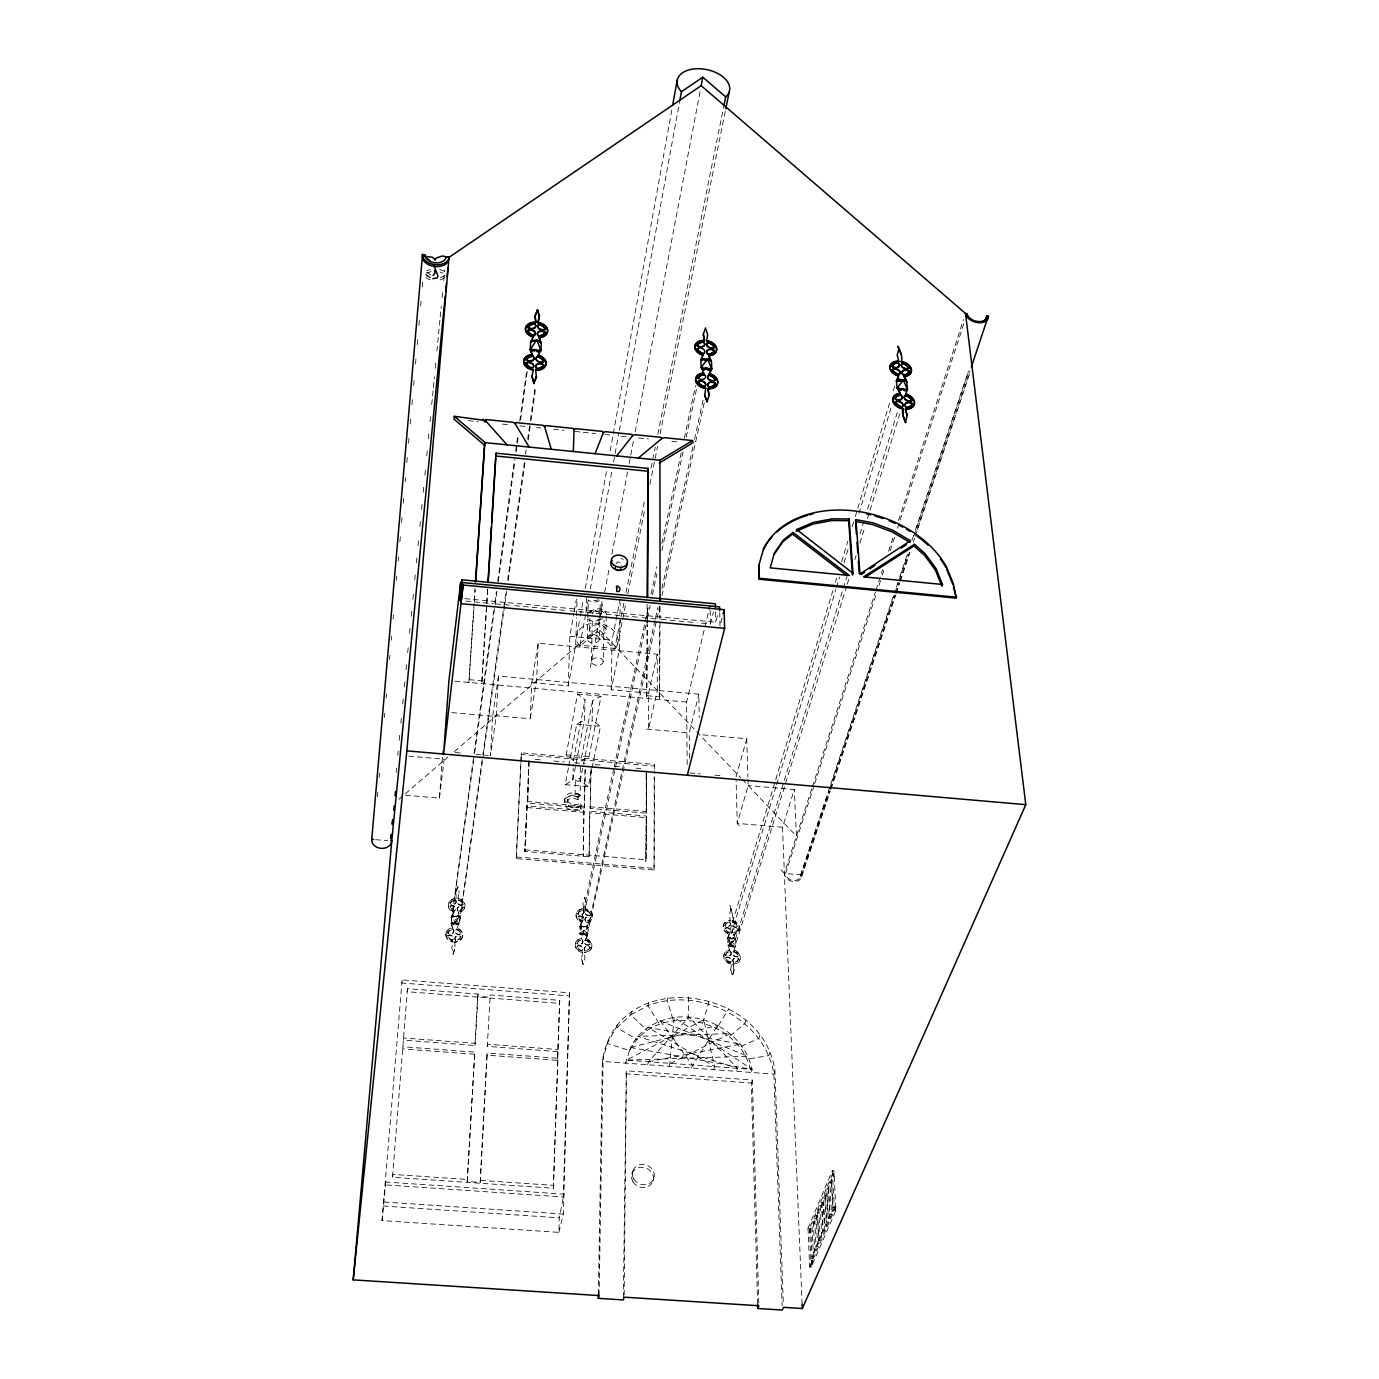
<?xml version="1.0" encoding="UTF-8"?>
<svg xmlns="http://www.w3.org/2000/svg" width="1379" height="1379" viewBox="0 0 1379 1379"><rect width="100%" height="100%" fill="white"/><g stroke="black" fill="none" stroke-linecap="round" stroke-linejoin="round"><path stroke-width="0.75" stroke-dasharray="5 3.75" d="M654.577 768.706L654.594 764.449L521.365 752.831L516.246 858.6L654.077 869.977L654.198 776.687M654.077 869.977L654.577 770.827M657.266 690.603L657.283 654.249L538.189 643.269L531.811 682.588L530.226 718.769L492.751 715.442L490.459 755.623L496.181 716.528L498.44 676.072L698.877 694.206L699.205 717.58M647.079 604.123L646.699 698.463L647.578 624.98M646.527 773.326L645.803 861.461L646.355 816.006L589.781 811.197L589.109 856.755L524.865 851.412L527.054 805.87L583.938 810.714L583.196 856.256L583.938 810.714M647.578 622.825L647.647 605.674M657.283 654.249L648.595 693.154L648.475 729.267L657.3 690.448M835.071 1208.866L835.243 1206.246L835.209 1209.969M655.025 620.188L587.971 927.567L587.54 926.791M584.541 926.964L581.111 925.964M624.17 1295.019L626.359 1070.759L752.365 1080.05L758.795 1303.603M623.325 1297.777L626.359 1070.759M648.595 693.154L611.242 689.776L619.567 648.871L620.188 603.14M611.242 689.776L612.052 640.201L620.24 598.986M811.972 1264.181C812.334 1253.028 810.938 1270.025 812.472 1262.319M812.059 1264.233L811.766 1260.44M598.383 1294.036L602.364 1061.416C615.792 966.248 763.483 984.227 774.964 1071.121L783.358 1305.172M599.107 1295.571L603.123 1058.365M603.244 661.713A5.947 3.792 1.2 0 0 594.47 658.179A5.947 3.792 1.2 0 0 594.211 664.747A5.947 3.792 1.2 0 0 603.244 661.713L604.054 620.395M606.002 629.755L606.26 615.913M599.451 639.27A6.068 3.913 1.3 0 0 590.505 635.581A6.068 3.913 1.3 0 0 590.212 642.373A6.068 3.913 1.3 0 0 599.451 639.27L600.244 601.141M601.64 614.276L601.899 601.52M646.165 770.706L646.63 813.231L590.195 808.422L590.764 768.482M589.109 856.755L589.781 811.197M590.195 808.422L591.126 768.051M591.66 770.016L588.299 786.651L580.231 780.842L592.125 720.39L592.591 700.566L601.072 696.171L588.988 756.864L580.749 761.242L592.591 700.566M585.92 938.496A8.395 7.05 12.3 0 1 591.936 945.822A8.395 7.05 12.3 0 1 585.61 952.199L584.162 952.63L585.523 952.596A8.395 7.05 12.3 0 0 591.85 946.235A8.395 7.05 12.3 0 0 585.834 938.892C588.626 933.876 588.816 927.688 586.334 922.482A8.308 6.929 12.1 0 0 592.608 916.259A8.308 6.929 12.1 0 0 586.644 909.037L585.23 909.192L586.558 909.451A8.308 6.929 12.1 0 1 592.522 916.656A8.308 6.929 12.1 0 1 586.247 922.879L587.971 927.567M584.058 806.267L527.261 801.423L527.64 803.095L584.368 807.939L585.006 767.982M584.368 807.939L585.317 769.672M589.626 630.306L589.902 618.447M591.367 661.403L592.384 617.999M580.231 780.842L580.645 765.155M579.99 795.7A2.482 1.482 1.4 0 0 576.543 794.114A2.482 1.482 1.4 0 0 576.026 796.648A2.482 1.482 1.4 0 0 579.99 795.7L580.404 779.911A2.482 1.482 1.4 0 0 576.974 778.325A2.482 1.482 1.4 0 0 576.474 780.876A2.482 1.482 1.4 0 0 580.404 779.911M586.092 611.431L586.489 596.538M576.043 763.501L584.472 719.717L584.989 699.86L577.525 694.051L566.183 754.865L573.388 760.57L573.216 766.448M587.833 933.997L583.3 933.221L580.025 926.619L587.833 933.997L579.869 933.359L580.025 926.619L588.057 927.171L583.3 933.221L579.869 933.359L581.542 938.547A8.395 7.05 12.3 0 0 575.181 944.908A8.395 7.05 12.3 0 0 581.197 952.251L582.627 952.113L581.283 951.855A8.395 7.05 12.3 0 1 575.267 944.512A8.395 7.05 12.3 0 1 581.628 938.151L581.542 938.547M587.316 638.908L587.799 619.843M587.85 617.723L588.281 600.779M385.827 1182.027L382.017 1220.622L558.874 1232.378L559.305 1217.829L563.925 1194.162L385.827 1182.027L385.482 1184.906L563.235 1196.989L569.527 992.811L402.134 979.935L401.789 983.003L568.872 995.845M558.874 1232.378L563.373 1214.054L569.527 992.811M575.043 795.269L575.491 779.497M528.846 760.501L527.64 803.095L529.122 758.864M531.811 682.588L568.286 685.897L575.715 644.82L576.508 617.792M576.56 615.706L577.043 599.072M568.407 768L565.252 784.668L572.819 780.186L573.164 768.413M835.036 1210.107L835.553 1207.09M568.286 685.897L569.837 636.288L573.871 613.534M407.477 988.657L392.498 1177.252L553.358 1188.25L559.719 1000.327L490.234 995L489.873 997.155L477.703 996.224L474.928 1045.472L403.34 1040.145L403.582 1038.008L475.272 1043.351L478.048 994.069L407.477 988.657L407.115 991.725L559.081 1003.343M474.428 1054.228L402.651 1048.919L402.892 1046.782L474.772 1052.108L467.222 1181.51L480.202 1182.389L486.908 1055.159L557.478 1060.365L559.719 1000.327M553.358 1188.25L557.943 1058.262L487.287 1053.039L486.908 1055.159M810.352 1230.671C811.766 1233.774 808.732 1232.757 810.852 1229.137M810.524 1230.878L810.214 1229.051L810.197 1232.447M587.264 934.6L659.645 606.243M587.23 934.772C587.575 936.031 583.231 933.376 583.007 934.893M538.189 643.269L536.655 679.675L530.226 718.769M613.741 768.758L580.025 926.929L582.128 925.361L583.507 927.222M527.054 805.87L524.865 851.412L528.933 763.121M459.914 917.294L458.345 912.605A8.377 6.981 6.6 0 0 464.964 906.348A8.377 6.981 6.6 0 0 459.224 899.125L457.949 898.418L459.276 898.677A8.377 6.981 6.6 0 1 465.033 905.9A8.377 6.981 6.6 0 1 458.414 912.157L459.914 917.294L458.052 915.363L455.398 916.932L454.036 915.035L451.881 916.656L473.738 756.088M455.57 924.033C456.07 925.102 461.155 924.861 455.691 923.758M459.414 917.259L457.776 915.794L456.397 917.018M516.246 858.6L521.365 752.831M451.536 923.378C455.122 926.757 455.087 923.499 451.088 922.879L473.6 760.88M557.754 1051.625L487.27 1046.385L490.234 995M480.202 1182.389L487.287 1053.039M835.571 1208.038L835.226 1210.021M467.222 1181.51L474.772 1052.108M487.563 589.126L481.771 683.588L487.804 588.488M451.881 916.656L454.019 912.243A8.377 6.981 6.6 0 1 448.278 905.02A8.377 6.981 6.6 0 1 454.915 898.78L456.328 898.298L454.967 898.332A8.377 6.981 6.6 0 0 448.33 904.572A8.377 6.981 6.6 0 0 454.087 911.795L451.933 916.208L451.295 922.879L459.345 923.516L482.512 756.864M811.783 1263.319L812.197 1260.475M474.083 603.433L468.894 682.433L473.876 609.19M474.238 601.296L475.065 588.488M474.445 600.658L475.152 589.971M405.46 795.218L439.436 798.113L442.849 751.469M382.017 1220.622L402.134 979.935M454.536 923.792L455.57 923.689M669.504 1066.381L674.21 1017.461C708.099 1012.944 744.988 1034.957 752.055 1069.414L751.021 1072.431C741.506 1017.978 655.835 999.206 629.651 1050.522L607.277 1043.507L608.036 1040.438M833.209 1174.546L833.726 1176.787L834.002 1173.477M377.467 796.683L377.846 792.391M379.156 777.394L379.535 773.119M384.431 717.425L384.81 713.15M386.12 698.153L386.499 693.861M389.516 659.593L389.895 655.318M391.205 640.321L391.584 636.029M393.101 618.895L393.48 614.62M396.48 580.352L396.859 576.06M398.186 561.063L398.565 556.788M399.876 541.792L400.444 535.362M401.565 522.503L402.134 516.091M403.271 503.232L403.823 496.802M405.15 481.823L405.529 477.53M406.839 462.534L407.408 456.104M408.546 443.262L409.098 436.833M410.235 423.991L410.804 417.561M411.925 404.702L412.493 398.272M413.631 385.43L414.372 376.863M415.51 364.004L416.079 357.575M417.199 344.733L417.768 338.303M418.888 325.461L419.457 319.032M420.595 306.172L421.353 297.605M422.284 286.901L423.043 278.334M396.118 772.395L396.531 768.12M397.773 755.296L398.186 751.021M399.22 740.316L399.841 733.904M400.875 723.217L401.703 714.667M402.737 703.962L403.357 697.55M404.392 686.863L405.012 680.45M406.047 669.746L406.874 661.196M407.701 652.646L408.529 644.096M409.563 633.392L410.184 626.98M411.218 616.292L412.045 607.743M412.89 599.193L413.717 590.626M414.751 579.938L415.372 573.526M416.406 562.839L417.234 554.272M418.061 545.722L418.888 537.172M419.923 526.485L420.543 520.073M421.578 509.368L422.405 500.818M423.232 492.269L424.06 483.719M424.887 475.152L425.715 466.602M426.749 455.915L427.576 447.365M428.404 438.798L429.231 430.248M430.058 421.698L430.886 413.148M431.713 404.581L433.178 389.619M433.385 387.482L434.419 376.795M435.247 368.245L436.074 359.678M436.902 351.128L438.35 336.166M438.556 334.028L440.004 319.049M440.211 316.911L441.246 306.224M442.073 297.674L442.9 289.107M443.728 280.558L444.762 269.87M730.646 969.92L731.473 963.68L730.129 963.421A8.36 6.947 18.6 0 1 723.889 956.112A8.36 6.947 18.6 0 1 729.819 949.769L729.698 950.2A8.36 6.947 18.6 0 0 723.751 956.543A8.36 6.947 18.6 0 0 730.008 963.852L731.473 963.68M392.498 1177.252L392.843 1174.374L467.567 1179.493M439.436 798.113L444.176 759.208L408.994 756.157M832.916 590.54L727.578 938.651L729.508 937.479L731.99 939.013L733.559 937.358L735.421 939.289L733.507 934.617A8.274 6.826 18 0 0 739.385 928.395A8.274 6.826 18 0 0 733.18 921.206L731.87 920.948C736.231 920.5 724.716 889.92 732.611 914.536M445.951 933.979A8.464 7.119 6.5 0 0 451.743 941.357L453.036 942.047L451.674 941.788A8.446 7.119 6.5 0 1 445.882 934.428L445.951 933.979A8.464 7.119 6.5 0 1 452.64 927.619L451.088 922.879L459.776 916.759L451.743 916.121L455.156 922.637L459.345 923.516L504.559 606.208M455.294 899.66L455.242 900.108A3.379 2.81 6.4 0 1 454.984 904.072A3.379 2.81 6.4 0 1 450.209 903.693L450.278 903.245A6.757 5.637 6.6 0 1 455.294 899.66A3.379 2.81 6.4 0 1 455.036 903.624A3.379 2.81 6.4 0 1 450.278 903.245M450.019 906.606L450.088 906.158A3.379 2.827 6.4 0 1 454.846 906.537A3.379 2.827 6.4 0 1 454.587 910.536L454.518 910.985A6.757 5.637 6.6 0 1 450.019 906.606A3.379 2.827 6.4 0 1 454.794 906.986A3.379 2.827 6.4 0 1 454.518 910.985M452.984 928.963L452.915 929.412A3.413 2.861 6.3 0 1 452.657 933.462A3.413 2.861 6.3 0 1 447.847 933.083L447.899 932.635A6.826 5.74 6.5 0 1 452.984 928.963A3.413 2.861 6.3 0 1 452.708 933.014A3.413 2.861 6.3 0 1 447.899 932.635M447.641 936.048L447.71 935.6A3.413 2.879 6.3 0 1 452.519 935.996A3.413 2.879 6.3 0 1 452.243 940.047L452.191 940.495A6.826 5.74 6.5 0 1 447.641 936.048A3.413 2.879 6.3 0 1 452.45 936.427A3.413 2.879 6.3 0 1 452.191 940.495M474.031 753.968L493.665 611M494.837 602.468L496.302 591.798M497.767 581.128L514.488 459.517M515.66 450.985L516.539 444.572M516.832 442.452L518.004 433.92M519.762 421.112L526.795 369.9M474.772 752.365L497.078 590.367M498.25 581.852L514.97 460.362M516.16 451.829L518.504 434.781M520.555 419.854L527.312 370.83M457.897 886.731C452.502 905.296 459.086 874.682 459.052 892.868M445.882 934.428A8.446 7.119 6.5 0 1 452.588 928.067L452.64 927.619M451.295 922.879L455.156 922.637L455.553 919.81M458.724 900.384L458.776 899.935A6.757 5.637 6.6 0 1 463.292 904.296L463.223 904.745A3.379 2.81 6.8 0 1 458.466 904.365A3.379 2.81 6.8 0 1 458.724 900.384A6.757 5.637 6.6 0 1 463.223 904.745M458.018 911.26L458.087 910.812A3.379 2.827 6.8 0 1 458.345 906.83A3.379 2.827 6.8 0 1 463.103 907.21L463.034 907.658A6.757 5.637 6.6 0 1 458.018 911.26A3.379 2.827 6.8 0 1 458.276 907.279A3.379 2.827 6.8 0 1 463.034 907.658M453.07 954.165L455.208 947.701L453.07 954.165L451.795 947.89L453.105 941.616M462.792 935.324A8.464 7.119 6.5 0 1 456.121 941.702L454.674 942.185L456.053 942.133A8.446 7.119 6.5 0 0 462.741 935.755L462.792 935.307A8.464 7.119 6.5 0 0 457.001 927.964L456.932 928.412A8.446 7.119 6.5 0 1 462.741 935.755M456.432 929.687L456.501 929.256A6.826 5.74 6.5 0 1 461.034 933.669L460.965 934.117A3.413 2.861 6.7 0 1 456.173 933.738A3.413 2.861 6.7 0 1 456.432 929.687A6.826 5.74 6.5 0 1 460.965 934.117M455.708 940.771L455.777 940.34A3.413 2.879 6.6 0 1 456.035 936.272A3.413 2.879 6.6 0 1 460.845 936.651L460.793 937.082A6.826 5.74 6.5 0 1 455.708 940.771A3.413 2.879 6.6 0 1 455.984 936.703A3.413 2.879 6.6 0 1 460.793 937.082M482.822 754.744L506.145 590.591M507.662 579.921L524.33 462.672M525.537 454.139L526.14 449.882M527.657 439.229L530.088 422.164M530.398 420.043L535.242 385.93M504.852 604.071L506.679 591.298M508.196 580.645L525.192 461.379M528.226 440.091L530.639 423.06M530.949 420.923L535.81 386.844M492.751 715.442L498.44 676.072M735.128 946.408C734.921 947.994 728.836 946.942 735.283 945.822M731.99 938.84L733.438 937.806L734.921 939.065M728.405 945.27C738.575 949.855 715.891 942.788 735.783 945.563L735.628 938.84L733.645 934.169A8.274 6.826 18 0 0 739.523 927.946A8.274 6.826 18 0 0 733.318 920.776L731.87 920.948M731.008 938.927L729.853 937.082L727.716 938.22M477.703 996.224L478.048 994.069M474.928 1045.472L475.272 1043.351M582.627 952.113L581.576 958.336L583.076 964.593L584.955 958.198L584.248 952.234M487.27 1046.385L487.632 1044.265L558.202 1049.522M585.23 909.192L586.265 903.142M833.657 1176.321L833.743 1173.632M574.233 611.466L576.439 599.055M576.887 635.098L579.956 618.137M580.335 616.017L583.403 599.072M585.317 588.471L606.76 469.825M610.207 450.761L671.883 109.63M623.877 603.123L614.551 649.526L597.193 631.341L579.801 646.32L585.61 614.569M586.006 612.448L588.333 599.744M590.264 589.161L612 470.618M613.552 462.155L618.981 432.523M619.361 430.403L679.881 100.167M568.803 765.914L576.698 724.216L584.472 719.717M580.973 803.871L580.99 809.249L576.25 809.818A8.774 7.05 10.9 0 1 564.201 802.302L564.804 799.165A8.791 7.05 10.9 0 1 577.215 793.735L579.301 794.338L577.939 799.596L573.543 798.303A5.912 4.758 10.9 0 0 567.045 802.526A5.912 4.758 10.9 0 0 573.285 807.818L580.352 806.974L580.973 803.871L573.888 804.715A5.93 4.758 10.9 0 1 567.648 799.424A5.93 4.758 10.9 0 1 574.147 795.2L578.559 796.493L577.939 799.596M590.281 667.539L599.4 619.705M599.813 617.602L603.019 600.71M604.64 592.263L609.053 569.044M611.88 554.272L627.566 471.946M629.186 463.516L633.599 440.28M635.219 431.851L700.394 89.876M573.388 760.57L584.989 699.86M567.045 802.509L567.648 799.406M572.819 780.186L575.629 765.586M625.997 592.574L644.665 499.767M651.026 468.119L655.266 447.02M657.817 434.368L723.992 105.321M592.074 767.931L600.468 726.319L592.125 720.39M617.516 644.545L622.205 621.343M622.636 619.223L626.049 602.347M627.755 593.918L644.803 509.541M649.923 484.236L657.593 446.262M660.145 433.609L725.371 110.872M583.386 933.876L581.972 935.324L579.818 933.824L647.01 620.05M580.628 926.481L581.042 925.671M582.765 910.019L582.679 910.433A3.344 2.792 11.9 0 1 582.576 914.38A3.344 2.792 11.9 0 1 577.87 914.001L577.956 913.605A6.705 5.585 12.1 0 1 582.765 910.019A3.344 2.792 11.9 0 1 582.662 913.984A3.344 2.792 11.9 0 1 577.956 913.605M577.801 916.914A3.361 2.81 11.9 0 1 582.507 917.294A3.361 2.81 11.9 0 1 582.403 921.275A6.705 5.585 12.1 0 1 577.801 916.914L577.87 916.518A3.361 2.81 11.9 0 1 582.593 916.897A3.361 2.81 11.9 0 1 582.49 920.879A6.705 5.585 12.1 0 1 577.87 916.518M457.88 898.867L459.155 892.765M584.713 897.522L586.178 903.555M583.627 909.054L582.386 908.692A8.308 6.929 12.1 0 0 576.094 914.932A8.308 6.929 12.1 0 0 582.059 922.137L581.972 922.551A8.308 6.929 12.1 0 1 576.008 915.328A8.308 6.929 12.1 0 1 582.3 909.106L583.627 909.054L582.938 903.297L584.782 897.126M614.207 766.638L648.819 604.554M651.06 594.039L656.904 566.666M661.851 543.516L681.192 453.001M684.329 438.263L695.568 385.637M582.007 939.495L581.921 939.909A3.379 2.844 12.1 0 1 581.817 943.943A3.379 2.844 12.1 0 1 577.06 943.564L577.146 943.167A6.774 5.688 12.3 0 1 582.007 939.495A3.379 2.844 12.1 0 1 581.904 943.546A3.379 2.844 12.1 0 1 577.146 943.167M576.991 946.528L577.077 946.132A3.396 2.861 12.2 0 1 581.835 946.511A3.396 2.861 12.2 0 1 581.731 950.562L581.645 950.958A6.774 5.688 12.3 0 1 576.991 946.528A3.396 2.861 12.2 0 1 581.748 946.908A3.396 2.861 12.2 0 1 581.645 950.958M647.458 617.947L650.164 605.347M652.422 594.832L656.921 573.802M661.886 550.669L683.07 451.829M686.225 437.126L696.585 388.757M586.109 910.709L586.196 910.295A6.705 5.585 12.1 0 1 590.815 914.639L590.729 915.035A3.344 2.792 12.2 0 1 586.023 914.673A3.344 2.792 12.2 0 1 586.109 910.709A6.705 5.585 12.1 0 1 590.729 915.035M583.3 933.221L583.92 930.308M585.868 921.551L585.954 921.155A3.361 2.792 12.3 0 1 586.041 917.173A3.361 2.792 12.3 0 1 590.746 917.552L590.66 917.949A6.705 5.585 12.1 0 1 585.868 921.551A3.361 2.792 12.3 0 1 585.954 917.569A3.361 2.792 12.3 0 1 590.66 917.949M557.478 1060.365L557.943 1058.262M655.473 618.085L657.783 607.57M661.903 588.626L694.051 441.401M694.516 439.298L703.238 399.341M585.385 940.168L585.489 939.771A6.774 5.688 12.3 0 1 590.143 944.184L590.057 944.598A3.379 2.844 12.5 0 1 585.299 944.219A3.379 2.844 12.5 0 1 585.385 940.168A6.774 5.688 12.3 0 1 590.057 944.598M581.61 958.698L583.076 964.593M661.937 595.745L704.29 402.444M585.144 951.234L585.23 950.838A3.396 2.861 12.5 0 1 585.317 946.787A3.396 2.861 12.5 0 1 590.074 947.149L589.988 947.545A6.774 5.688 12.3 0 1 585.144 951.234A3.396 2.844 12.5 0 1 585.23 947.183A3.396 2.844 12.5 0 1 589.988 947.545M660.058 621.601L659.49 699.601L659.455 626.48M654.594 764.449L654.215 766.086L521.09 754.468M563.235 1196.989L563.925 1194.162M687.19 764.483L686.587 702.049L710.082 605.743L710.409 623.98L697.653 622.791M710.409 623.98L713.408 611.862M464.844 598.641L715.77 622.17L718.149 612.604M689.517 758.191L689.241 732.887L698.877 694.206M730.853 969.851L732.421 976.16L734.042 969.747L733.076 963.8L734.404 963.766A8.36 6.947 18.6 0 0 740.333 957.405A8.36 6.947 18.6 0 0 734.076 950.097L733.938 950.527A8.36 6.947 18.6 0 1 740.195 957.836A8.36 6.947 18.6 0 1 734.266 964.197L732.938 964.231L733.904 970.178M734.042 969.747L732.421 976.16M617.74 1024.614L607.277 1043.507L602.364 1061.416L773.895 1074.12L774.964 1071.121M722.096 617.964L720.01 626.256L719.7 612.672M730.939 908.882L729.353 915.07L730.284 920.827L728.974 920.862A8.274 6.826 18 0 0 723.096 927.084A8.274 6.826 18 0 0 729.284 934.272L729.422 933.842A8.274 6.826 18 0 1 723.217 926.636A8.274 6.826 18 0 1 729.112 920.431L730.284 920.827M631.582 1011.755L630.789 1014.841L616.965 1027.683L636.926 1039.438M629.651 1050.522C636.115 1031.837 655.318 1020.374 674.21 1017.461L752.055 1069.414L626.462 1060.106L625.652 1063.14L630.462 1047.471L717.735 1025.338L716.77 1028.389L728.75 1008.721M648.716 1002.567L647.906 1005.67L630.789 1014.841L647.044 1030.441M647.613 1064.76L648.44 1061.727L688.966 1017.047L737.455 1068.329L736.438 1071.345M713.701 1069.656L714.65 1066.639L703.738 1019.719L626.462 1060.106L747.849 1056.262L660.248 1020.96L659.403 1024.045L647.906 1005.67C699.032 985.933 764.88 1018.598 773.895 1074.12L782.117 1305.758M668.143 997.551L667.281 1000.637L673.331 1020.546M736.024 776.998L746.746 738.765L699.446 734.576M631.927 1174.029L632.702 1171.236M747.97 779.187L748.159 785.565L737.248 823.418L739.609 825.935M688.724 996.931L688.069 1020.115M702.807 1022.787L709.306 1000.723M729.543 921.758L729.422 922.189A3.344 2.741 17.8 0 1 729.508 926.136A3.344 2.741 17.8 0 1 724.854 925.757L724.992 925.326A6.688 5.499 18 0 1 729.543 921.758A3.344 2.741 17.8 0 1 729.629 925.705A3.344 2.741 17.8 0 1 724.992 925.326M724.923 928.67L725.044 928.222A3.344 2.758 17.9 0 1 729.698 928.601A3.344 2.758 17.9 0 1 729.801 932.566L729.663 933.014A6.688 5.499 18 0 1 724.923 928.67A3.344 2.758 17.9 0 1 729.577 929.032A3.344 2.758 17.9 0 1 729.663 933.014M653.129 1180.7L653.974 1177.942M835.398 582.3L836.639 578.197M841.621 561.736L847.844 541.154M852.188 526.761L854.687 518.538M855.308 516.47L857.169 510.299M857.79 508.248L889.524 403.323M893.247 390.981L895.729 382.759M732.818 922.465L732.938 922.017A6.688 5.499 18 0 1 737.679 926.343L737.558 926.791A3.344 2.741 18.1 0 1 732.904 926.412A3.344 2.741 18.1 0 1 732.818 922.465A6.688 5.499 18 0 1 737.558 926.791M775.981 786.702L727.922 944.925L735.783 945.563L727.784 938.203L727.922 944.925L735.628 938.84L727.784 938.203L730.904 944.736L734.938 939.237M776.601 784.651L835.881 589.419M836.501 587.368L839.621 577.094M844 562.718L848.361 548.325M858.979 513.402L891.42 406.546M691.241 1068.001L717.735 1025.338M730.267 951.114L730.129 951.544A3.361 2.792 18.3 0 1 730.215 955.561A3.361 2.792 18.3 0 1 725.526 955.199L725.664 954.768A6.74 5.602 18.6 0 1 730.267 951.114A3.361 2.792 18.3 0 1 730.353 955.13A3.361 2.792 18.3 0 1 725.664 954.768M733.076 933.273L733.214 932.842A3.344 2.758 18.2 0 1 733.111 928.877A3.344 2.758 18.2 0 1 737.765 929.256L737.627 929.687A6.688 5.499 18 0 1 733.076 933.273A3.344 2.758 18.2 0 1 732.973 929.308A3.344 2.758 18.2 0 1 737.627 929.687M725.595 958.146L725.733 957.716A3.379 2.81 18.5 0 1 730.422 958.095A3.379 2.81 18.5 0 1 730.525 962.128L730.387 962.559A6.74 5.602 18.6 0 1 725.595 958.146A3.379 2.81 18.5 0 1 730.284 958.526A3.379 2.81 18.5 0 1 730.387 962.559M731.99 939.013L732.197 938.082M730.904 944.736L731.784 941.874M735.421 939.289L783.6 782.617M784.237 780.566L846.74 577.06M859.996 533.897L863.788 521.555M867.563 509.23L897.867 410.563M733.559 951.82L733.697 951.372A6.74 5.602 18.6 0 1 738.489 955.785L738.351 956.216A3.361 2.792 18.6 0 1 733.662 955.837A3.361 2.792 18.6 0 1 733.559 951.82A6.74 5.602 18.6 0 1 738.351 956.216M846.62 586.247L735.145 946.08M847.258 584.196L849.154 578.025M854.859 559.546L856.118 555.444M859.927 543.119L864.995 526.692M867.529 518.487L869.425 512.333M870.063 510.264L899.815 413.769M733.818 962.835L733.956 962.404A3.379 2.81 18.8 0 1 733.852 958.371A3.379 2.81 18.8 0 1 738.558 958.733L738.42 959.163A6.74 5.602 18.6 0 1 733.818 962.835A3.379 2.81 18.8 0 1 733.731 958.801A3.379 2.81 18.8 0 1 738.42 959.163M802.13 1304.241L782.479 827.262L794.321 789.564L748.159 785.565M811.697 788.96L784.358 873.459A8.929 7.171 19.1 0 0 793.425 881.543A8.929 7.171 19.1 0 0 801.854 874.907L829.762 791.27M812.352 786.909L875.337 592.194M875.993 590.143L882.629 569.648M888.593 551.204L893.23 536.845M898.539 520.452L963.507 319.583M814.058 785.685L785.565 873.562A7.688 6.171 19.1 0 0 793.373 880.509A7.688 6.171 19.1 0 0 800.63 874.803L893.695 595.28M814.713 783.634L876.32 593.591M878.975 585.403L881.612 577.232M882.284 575.198L884.267 569.062M890.231 550.669L894.868 536.362M897.522 528.191L899.504 522.055M900.159 520.021L963.766 323.824M745.936 1020.477L744.936 1023.546L729.198 1036.663M896.419 587.109L899.142 578.956M899.815 576.922L907.968 552.427M912.036 540.189L914.76 532.035M915.432 529.984L968.437 370.848M800.441 876.423L828.986 790.753M829.675 788.702L894.23 594.918M894.919 592.867L898.315 582.679M898.987 580.628L907.83 554.117M913.949 535.759L968.989 370.52M830.451 789.219L895.109 595.418M895.798 593.384L899.194 583.179M899.884 581.128L909.416 552.583M916.897 530.139L969.989 371.003M801.647 876.785L830.244 791.115M830.934 789.081L895.626 595.314M896.316 593.28L899.711 583.076M900.401 581.042L909.933 552.479M913.346 542.292L914.708 538.206M915.38 536.172L970.54 370.968M759.898 1035.37L758.864 1038.404L739.42 1047.144M757.623 1304.189L751.331 1083.032L752.365 1080.05M578.559 796.493L579.301 794.338M769.775 1052.573L768.724 1055.59L746.832 1059.279M733.938 950.527L735.765 945.684M727.578 938.651L729.422 933.842M808.008 1228.31L832.364 1170.616L833.899 1170.719L835.967 1210.383L811.18 1267.146L809.697 1267.042L808.008 1228.31L809.473 1228.413L833.899 1170.719M810.662 1228.293L809.456 1231.102L810.938 1231.206L812.128 1228.396L810.662 1228.293L812.162 1258.924L810.68 1258.82L811.903 1256.028L813.386 1256.131L812.007 1225.121L813.351 1221.932L814.834 1222.035L813.472 1225.224L812.007 1225.121M816.109 1249.857L814.61 1249.753L813.248 1252.908L814.748 1253.011L816.109 1249.857L814.765 1218.605L816.144 1215.364L817.626 1215.468L818.936 1243.375L817.54 1246.564L816.04 1246.461L817.437 1243.272L818.936 1243.375M817.351 1212.486L818.833 1209.004L820.333 1209.107L818.85 1212.589L817.351 1212.486L818.661 1240.428L820.16 1240.531L821.66 1237.084L820.281 1205.608L821.712 1202.229L823.211 1202.333L824.573 1230.396L823.125 1233.722L821.608 1233.619L823.056 1230.292L821.712 1202.229M823.487 1198.023L825.366 1193.611L826.866 1193.714L828.279 1221.863L826.383 1226.241L824.866 1226.138L823.487 1198.023L824.987 1198.127L826.866 1193.714M826.935 1189.887L828.555 1186.078L830.072 1186.181L828.451 1189.991L829.865 1218.191L828.348 1218.088L826.935 1189.887L828.451 1189.991M829.865 1218.191L831.52 1214.416L829.951 1182.82L831.503 1179.148L833.019 1179.252L831.468 1182.923L832.916 1211.193L831.382 1211.09L832.95 1207.47L831.503 1179.148M817.626 1215.468L816.247 1218.708L814.765 1218.605M823.125 1233.722L821.763 1205.711L823.211 1202.333M818.661 1240.428L820.16 1236.98L821.66 1237.084M824.866 1226.138L826.762 1221.76L825.366 1193.611M828.348 1218.088L829.986 1214.313L828.555 1186.078M812.162 1258.924L813.386 1256.131M832.916 1211.193L834.485 1207.573L832.95 1207.47M809.697 1267.042L834.433 1210.279L832.364 1170.616M585.834 938.892L587.782 934.462M580.025 926.929L582.059 922.137M456.932 928.412L459.155 923.534L458.431 924.137M587.264 934.531L585.954 935.651L584.317 934.531M456.604 916.363L455.449 916.483M811.352 1263.285L812.472 1261.389M731.094 946.115L732.215 946.011M455.156 922.637L459.776 916.759M584.679 926.654L586.506 925.757L587.471 927.36M584.799 926.516L587.402 927.016M398.824 799.355L403.719 795.149M405.357 793.752L447.761 757.261M454.277 751.641L597.797 628.152L740.782 777.842M579.869 933.359L587.971 927.257M582.955 934.617L580.404 933.635M670.384 1063.364L730.18 1033.612L637.736 1036.37L737.455 1068.329M648.44 1061.727L740.42 1044.11L647.854 1027.372L714.65 1066.639M581.61 806.146L576.87 806.715A8.791 7.05 10.9 0 1 564.804 799.182M823.056 1230.292L824.573 1230.396M384.207 1202.005L563.373 1214.054M810.025 1232.395L810.697 1229.085L810.421 1232.223M383.207 1206.022L559.305 1217.829M480.582 1180.372L554.013 1185.406M820.281 1205.608L821.763 1205.711M834.433 1210.279L835.967 1210.383M829.986 1214.313L831.52 1214.416M826.762 1221.76L828.279 1221.863M829.951 1182.82L831.468 1182.923M625.549 1073.776L751.331 1083.032M731.146 938.496L732.128 938.565M525.14 849.809L646.182 859.858L646.613 817.678L590.109 812.869M375.674 839.673L387.516 840.656M801.854 874.907L784.358 873.459L778.583 867.253M516.522 856.98L654.473 868.391M589.884 806.749L646.372 811.559L646.63 813.231M782.479 827.262L737.248 823.418L736.076 779.101M527.433 807.56L584.265 812.369M566.183 754.865L588.988 756.864M455.277 752.555L463.551 753.279M475.979 754.365L488.39 755.433M535.345 759.398L543.636 760.122M553.996 761.018L564.373 761.932M574.733 762.828L585.11 763.742M595.142 764.604L603.709 765.345M614.413 766.293L622.98 767.034M635.84 768.155L642.252 768.706M689.672 772.964L700.204 773.878M714.96 775.153L721.269 775.705M565.252 784.668L588.299 786.651M646.699 729.112L689.241 732.887M451.812 712.598L496.181 716.528M576.698 724.216L600.468 726.319M469.239 679.675L482.15 680.847M647.303 695.74L660.11 696.912M454.932 681.174L686.587 702.049M577.525 694.051L601.072 696.171M575.715 644.82L619.567 648.871M465.774 601.072L493.423 603.657M495.561 603.864L512.574 605.45M514.695 605.657L548.739 608.846M550.859 609.035L567.889 610.638M570.01 610.828L604.054 614.017M606.174 614.224L640.218 617.413M642.338 617.602L659.352 619.205M661.489 619.395L695.516 622.584M569.837 636.288L612.052 640.201M468.205 420.612L478.341 421.646M502.387 424.077L510.73 424.922M519.849 425.852L528.191 426.697M536.534 427.559L540.723 427.973M553.617 429.283L564.063 430.351M575.129 431.472L581.266 432.092M583.317 432.299L595.607 433.54M604.864 434.488L612.983 435.316M621.102 436.143L627.186 436.764M638.598 437.919L648.509 438.918M671.832 441.297L679.881 442.107M630.462 1047.471L752.055 1069.414M578.697 797.458L576.594 796.838A8.774 7.05 10.9 0 0 564.201 802.302M430.817 275.162L425.06 270.991A8.481 6.292 -15.6 0 0 430.214 269.336M429.541 277.162L424.318 273.197L425.715 273.197A11.101 8.222 -15.6 0 0 432.058 270.853M459.345 923.516L451.743 916.121L455.329 916.414M742.264 779.376L796.441 836.105L794.321 789.564M660.248 1020.96L692.172 1064.967M672.59 1036.784L677.554 1044.834M727.905 945.063L729.698 950.2M451.036 923.327L452.588 928.067M580.352 806.974L580.99 809.249M833.33 1173.805L833.985 1176.339M455.863 892.506L456.259 898.746M454.742 941.736L455.139 948.149M824.987 1198.127L826.383 1226.241M818.833 1209.004L820.16 1240.531M816.144 1215.364L817.54 1246.564M813.351 1221.932L814.748 1253.011M809.473 1228.413L811.18 1267.146M746.746 738.765L747.901 777.049M715.563 611.948L715.77 622.17M812.041 1261.354L812.041 1262.285M646.182 774.998L646.372 811.559M660.041 606.536L660.058 619.447M659.438 607.122L659.455 617.878M600.348 618.912A7.809 5.102 1.4 0 1 586.851 618.275M587.23 613.172A7.809 5.102 1.4 0 1 594.194 610.931A7.809 5.102 1.4 0 1 600.761 613.81M602.726 618.688A8.171 5.344 1.3 0 1 594.59 618.964M590.126 613.103A8.171 5.344 1.3 0 1 598.624 608.863A8.171 5.344 1.3 0 1 606.295 613.931M592.487 613.879A5.844 3.827 1.3 0 1 597.693 610.207A5.844 3.827 1.3 0 1 604.002 613.19M599.417 600.761A7.757 5.12 1.4 0 1 588.488 600.261M598.469 599.641A5.981 3.947 1.4 0 1 591.229 600.037M579.801 646.32A20.875 15.841 10.9 0 1 584.006 625.98A20.875 15.841 10.9 0 1 611.19 628.479A20.875 15.841 10.9 0 1 614.551 649.526M616.017 563.89A2.844 2.103 11.1 0 1 619.602 562.184A2.844 2.103 11.1 0 1 621.274 565.442M621.205 558.564A8.171 6.016 11.1 0 1 623.118 559.391M590.746 917.552A6.705 5.585 12.1 0 1 585.954 921.155M590.815 914.639A3.344 2.792 12.2 0 1 586.109 914.26A3.344 2.792 12.2 0 1 586.196 910.295M737.765 929.256A6.688 5.499 18 0 1 733.214 932.842M729.801 932.566A6.688 5.499 18 0 1 725.044 928.222M737.679 926.343A3.344 2.741 18.1 0 1 733.042 925.981A3.344 2.741 18.1 0 1 732.938 922.017M461.034 933.669A3.413 2.861 6.7 0 1 456.225 933.29A3.413 2.861 6.7 0 1 456.501 929.256M460.845 936.651A6.826 5.74 6.5 0 1 455.777 940.34M452.243 940.047A6.826 5.74 6.5 0 1 447.71 935.6M590.074 947.149A6.774 5.688 12.3 0 1 585.23 950.838M581.731 950.562A6.774 5.688 12.3 0 1 577.077 946.132M590.143 944.184A3.379 2.844 12.5 0 1 585.385 943.822A3.379 2.844 12.5 0 1 585.489 939.771M738.489 955.785A3.361 2.792 18.6 0 1 733.8 955.406A3.361 2.792 18.6 0 1 733.697 951.372M738.558 958.733A6.74 5.602 18.6 0 1 733.956 962.404M730.525 962.128A6.74 5.602 18.6 0 1 725.733 957.716M724.854 925.757A6.688 5.499 18 0 1 729.422 922.189M577.87 914.001A6.705 5.585 12.1 0 1 582.679 910.433M444.745 275.231A12.342 8.171 6.9 0 1 439.987 277.748M430.576 277.558A12.342 8.171 6.9 0 1 425.266 274.835M444.383 277.541A12.17 8.067 6.9 0 1 439.694 280.006M430.403 279.834A12.17 8.067 6.9 0 1 425.163 277.145M444.09 271.077A8.412 6.309 18.5 0 1 439.229 268.784M443.021 273.163A11.015 8.257 18.5 0 1 439.832 271.939M463.292 904.296A3.379 2.81 6.8 0 1 458.535 903.917A3.379 2.81 6.8 0 1 458.776 899.935M463.103 907.21A6.757 5.637 6.6 0 1 458.087 910.812M454.587 910.536A6.757 5.637 6.6 0 1 450.088 906.158M577.06 943.564A6.774 5.688 12.3 0 1 581.921 939.909M725.526 955.199A6.74 5.602 18.6 0 1 730.129 951.544M450.209 903.693A6.757 5.637 6.6 0 1 455.242 900.108M447.847 933.083A6.826 5.74 6.5 0 1 452.915 929.412M633.788 1179.028A11.153 9.981 20 0 0 652.87 1180.303A11.153 9.981 20 0 0 643.338 1164.531A11.153 9.981 20 0 0 633.788 1179.028M632.995 1181.803A11.118 9.963 20 0 0 652.026 1183.061A11.118 9.963 20 0 0 642.528 1167.306A11.118 9.963 20 0 0 632.995 1181.803M592.418 633.978A8.222 5.344 1.3 0 0 605.864 631.134A8.222 5.344 1.3 0 0 595.142 624.928A8.222 5.344 1.3 0 0 592.418 633.978"/><path stroke-width="1.5" d="M647.096 597.693L648.164 468.412L496.095 453.174L495.733 456.001L647.596 471.204M647.682 597.09L648.164 468.412M723.992 105.321L725.699 96.875L702.807 77.207L701.187 85.67L965.507 313.447L1025.786 804.664L802.302 1308.533L783.427 1307.326L782.255 1310.05L757.743 1308.481L758.864 1305.758L624.153 1297.156L623.308 1299.932L598.314 1298.346L598.383 1294.036M701.187 85.67L449.002 257.373L446.003 257.046A10.515 6.912 7 0 1 434.937 262.82A10.515 6.912 7 0 1 425.111 254.77L422.543 254.494L422.491 256.391A13.187 8.688 7 0 0 433.109 266.216A13.187 8.688 7 0 0 448.072 261.407M573.336 451.519L574.026 429.576L572.871 428.386L545.688 425.611L544.584 426.576L551.272 449.295M540.964 350.645L541.292 343.285L536.707 339.786L530.605 342.164L530.243 349.525L536.707 339.786L540.964 350.645L530.829 349.163A2.034 1.379 8.8 0 0 532.759 350.835A2.034 1.379 8.8 0 0 534.845 349.594L536.19 349.732A2.034 1.379 8.9 0 0 538.12 351.404A2.034 1.379 8.9 0 0 540.206 350.145L540.809 350.697M487.959 582.679L491.389 526.847M491.648 522.555L495.595 458.156M488.2 582.041L496.095 453.174M475.496 582.076L484.512 445.176L454.019 419.164L454.329 416.32L485.305 420.423L507.024 444.848M475.703 581.438L484.856 442.331L454.329 416.32M715.477 607.863L715.391 603.795L461.862 579.801L460.569 598.227L462.448 582.559L719.579 606.863L719.666 610.742M462.448 582.559L461.069 602.02L463.12 585.041L724.165 609.673L724.613 628.341L687.294 775.239M461.862 579.801L459.397 600.468L460.689 582.179L448.933 680.623L443.59 754.054L463.12 585.041M902.728 415.355L903.331 408.615L901.556 408.27A11.135 7.498 16.1 0 1 892.782 399.927A11.135 7.498 16.1 0 1 900.159 393.274L897.298 388.033L900.159 393.274M902.969 415.355C910.605 433.816 899.401 412.373 903.331 408.615M902.452 381.397L902.573 381A1.982 1.327 16 0 1 904.365 379.759A1.982 1.327 16 0 1 906.451 381.414L904.124 376.691A10.998 7.326 15.8 0 0 911.364 370.21A10.998 7.326 15.8 0 0 902.711 362.074L900.97 361.729C905.469 358.281 891.661 333.425 901.47 354.851M598.314 1298.346L599.107 1295.571L353.214 1279.884L406.874 750.865L449.002 257.373L442.366 255.977L436.591 257.873A11.532 8.636 18.5 0 0 434.73 259.855M445.245 295.83L391.757 841.018A10.032 8.188 3.8 0 1 381 848.361A10.032 8.188 3.8 0 1 371.744 839.363L422.543 254.494L429.955 260.752M390.929 838.639L391.308 834.433M392.239 823.866L392.601 819.643M395.083 795.7L395.463 791.443M353.214 1279.884L391.774 840.845L390.74 840.759M390.947 838.725L391.343 834.657M392.343 824.47L392.739 820.402M393.722 810.214L394.118 806.146M445.658 291.555L446.486 283.005M447.124 276.593L447.968 268.043M482.736 419.216L485.132 421.836L486.029 419.544L513.195 422.319L515.039 423.577L529.174 447.072M484.494 445.451L484.856 442.331M531.087 328.892A4.499 3.034 8.7 0 1 527.967 327.668L528.036 327.185A9.015 6.102 8.8 0 1 534.569 323.548A4.499 3.034 8.7 0 1 534.362 327.857A4.499 3.034 8.7 0 1 528.036 327.185M529.984 333.821A9.015 6.102 8.8 0 1 527.812 330.839L527.881 330.357A4.516 3.068 8.7 0 1 534.207 331.029A4.516 3.068 8.7 0 1 534.001 335.356L533.932 335.838A9.015 6.102 8.8 0 1 531.794 334.994M532.863 355.851L532.794 356.334A4.551 3.12 8.7 0 1 532.57 360.746A4.551 3.12 8.7 0 1 526.175 360.074L526.226 359.609A9.136 6.257 8.8 0 1 532.863 355.851A4.568 3.12 8.7 0 1 532.639 360.264A4.568 3.12 8.7 0 1 526.226 359.609M526.002 363.315L526.071 362.849A4.568 3.137 8.7 0 1 532.484 363.522A4.568 3.137 8.7 0 1 532.26 367.969L532.208 368.434A9.136 6.257 8.8 0 1 526.002 363.315A4.568 3.137 8.7 0 1 531.501 363.401A4.568 3.137 8.7 0 1 533.449 367.142M533.07 340.699A2.017 1.379 8.8 0 0 531.277 341.958L531.329 341.475A2.017 1.379 8.8 0 1 535.259 341.337M528.967 323.996A11.17 7.55 8.8 0 1 534.035 322.565L535.828 322.6L535.018 316.291L537.569 309.654L539.379 315.877L537.965 322.824L539.758 323.169M530.829 349.163L530.76 349.645A2.034 1.379 8.8 0 0 531.673 351.007M532.26 328.909A4.499 3.034 8.7 0 0 535.517 327.099A4.499 3.034 8.7 0 0 534.518 324.031L534.569 323.548M535.828 322.6L534.087 322.083A11.17 7.55 8.8 0 0 525.502 328.53A11.17 7.55 8.8 0 0 533.38 336.717L533.311 337.2A11.17 7.55 8.8 0 1 527.123 325.375M535.018 316.291L537.569 309.654M530.157 349.094L532.311 354.834L530.088 349.577M537.965 322.824L539.43 316.274M534.845 349.594L534.776 350.059A2.034 1.379 8.8 0 1 534.362 350.904M531.984 376.95L532.001 376.053L533.845 383.5L536.465 376.519L533.845 383.5M539.137 324.513L539.206 324.048A9.015 6.102 8.8 0 1 545.326 329.012L545.257 329.495A4.499 3.034 8.9 0 1 538.93 328.823A4.499 3.034 8.9 0 1 539.137 324.513A9.015 6.102 8.8 0 1 545.257 329.495M536.19 349.732L536.121 350.197A2.034 1.379 8.9 0 0 538.051 351.869A2.034 1.379 8.9 0 0 540.137 350.628L540.206 350.145M532.38 354.351A11.308 7.757 8.8 0 0 523.675 360.988A11.308 7.757 8.8 0 0 531.639 369.365L533.38 370.193L531.57 369.831A11.308 7.757 8.8 0 1 523.658 362.487A11.308 7.757 8.8 0 1 529.57 355.317M538.568 336.321L538.637 335.855A4.516 3.051 8.9 0 1 538.844 331.512A4.516 3.051 8.9 0 1 545.17 332.184L545.101 332.667A9.015 6.102 8.8 0 1 540.758 335.942M538.413 341.268A2.017 1.379 8.9 0 1 540.62 342.94L539.137 337.321A11.17 7.55 8.8 0 0 547.687 330.874A11.17 7.55 8.8 0 0 539.81 322.703L538.034 322.341M535.638 369.934L537.396 370.434A11.308 7.757 8.8 0 0 546.067 363.797A11.308 7.757 8.8 0 0 538.103 355.437L538.172 354.955A11.308 7.757 8.8 0 1 546.136 363.332A11.308 7.757 8.8 0 1 537.465 369.968L535.638 369.934L536.397 377.001M537.482 356.816L537.551 356.334A9.136 6.257 8.8 0 1 543.74 361.436L543.671 361.901A9.136 6.257 8.8 0 0 537.482 356.816A4.551 3.12 8.9 0 0 536.586 360.505M536.896 368.934L536.965 368.452A4.568 3.137 8.9 0 1 537.172 364.004A4.568 3.137 8.9 0 1 543.602 364.677L543.533 365.142A9.136 6.257 8.8 0 1 536.896 368.934A4.568 3.137 8.9 0 1 535.793 367.4M540.62 342.94L540.689 342.457A2.017 1.379 8.9 0 0 536.948 341.354M541.292 343.009L539.137 337.321M705.772 388.292L703.911 388.257A11.204 7.653 12.3 0 1 695.568 379.897A11.204 7.653 12.3 0 1 703.635 373.261L703.704 372.933A11.204 7.653 12.3 0 0 695.637 379.57A11.204 7.653 12.3 0 0 703.979 387.93L705.772 388.292L704.703 394.946L707.031 401.91L704.79 395.359M711.202 361.108L710.616 360.712A2 1.362 12.2 0 0 708.616 359.057A2 1.362 12.2 0 0 706.669 360.298L705.358 360.16A2 1.362 12.1 0 0 703.359 358.506A2 1.362 12.1 0 0 701.411 359.747L701.342 360.074A2 1.362 12.1 0 1 703.29 358.833A2 1.362 12.1 0 1 705.29 360.488L706.6 360.626A2 1.362 12.2 0 1 708.547 359.385A2 1.362 12.2 0 1 710.547 361.039L708.685 355.903A11.066 7.464 12.1 0 0 716.632 349.439A11.066 7.464 12.1 0 0 708.392 341.285L706.634 340.941L707.668 334.545L705.41 327.926L703.307 334.407L704.514 340.716L702.756 340.682A11.066 7.464 12.1 0 0 694.775 347.129A11.066 7.464 12.1 0 0 703.014 355.299L703.083 354.989A11.066 7.464 12.1 0 1 694.844 346.818A11.066 7.464 12.1 0 1 702.825 340.354L704.514 340.716M448.709 259.2L449.002 257.373A13.307 8.774 7 0 1 434.971 264.699A13.307 8.774 7 0 1 422.543 254.494M672.642 105.39L677.244 79.965M679.881 100.167L681.433 91.686A26.701 16.134 11.3 0 1 685.828 71.001A26.701 16.134 11.3 0 1 720.407 75.035A26.701 16.134 11.3 0 1 725.699 96.875M725.802 108.769L729.215 91.893M703.393 341.82L703.324 342.147A4.465 2.999 12 0 1 703.393 346.457A4.465 2.999 12 0 1 697.171 345.784L697.24 345.474A8.929 6.016 12.1 0 1 703.393 341.82A4.465 2.999 12 0 1 703.462 346.129A4.465 2.999 12 0 1 697.24 345.474M697.291 348.628L697.222 348.956A8.929 6.016 12.1 0 0 703.531 353.955L703.6 353.627A4.465 3.017 12 0 0 703.531 349.301A4.465 3.017 12 0 0 697.291 348.628A8.929 6.016 12.1 0 0 703.6 353.627M703.307 334.407L704.583 340.389M698.05 378.191L697.981 378.518A9.05 6.171 12.3 0 1 704.221 374.743L704.29 374.433A9.05 6.171 12.3 0 0 698.05 378.191A4.516 3.086 12.2 0 0 704.359 378.846A4.516 3.086 12.2 0 0 704.29 374.433M706.634 340.941L708.461 340.958A11.066 7.464 12.1 0 1 716.701 349.128A11.066 7.464 12.1 0 1 708.754 355.575L708.685 355.903M698.033 381.759L698.102 381.431A4.533 3.103 12.2 0 1 704.428 382.086A4.533 3.103 12.2 0 1 704.497 386.534L704.428 386.861A9.05 6.171 12.3 0 1 698.033 381.759A4.533 3.103 12.2 0 1 704.359 382.414A4.533 3.103 12.2 0 1 704.428 386.861M701.773 368.072L701.842 367.745A2.017 1.362 12.2 0 0 703.859 369.417A2.017 1.362 12.2 0 0 705.807 368.159L705.738 368.486A2.017 1.362 12.2 0 1 703.79 369.744A2.017 1.362 12.2 0 1 701.773 368.072L703.635 373.261M707.875 342.63L707.944 342.302A8.929 6.016 12.1 0 1 714.27 347.267L714.201 347.594A4.465 2.999 12.2 0 1 707.961 346.939A4.465 2.999 12.2 0 1 707.875 342.63A8.929 6.016 12.1 0 1 714.201 347.594M708.116 354.437L708.185 354.11A4.465 3.017 12.3 0 1 708.099 349.783A4.465 3.017 12.3 0 1 714.339 350.438L714.27 350.749A8.929 6.016 12.1 0 1 708.116 354.437A4.465 3.017 12.3 0 1 708.03 350.094A4.465 3.017 12.3 0 1 714.27 350.749M707.065 368.624L707.134 368.296A2.017 1.362 12.3 0 0 709.134 369.968A2.017 1.362 12.3 0 0 711.099 368.71L711.03 369.038A2 1.362 12.3 0 1 709.065 370.296A2 1.362 12.3 0 1 707.065 368.624L705.738 368.486M638.305 458.069L661.903 438.505L664.35 437.677L692.568 440.556L691.965 443.331L659.317 463.016M708.823 375.226L708.892 374.916A9.05 6.171 12.3 0 1 715.287 379.983L715.218 380.311A4.516 3.086 12.4 0 1 708.909 379.656A4.516 3.086 12.4 0 1 708.823 375.226A9.05 6.171 12.3 0 1 715.218 380.311M709.358 373.847L711.754 368.779L711.495 361.488L707.513 359.005L700.963 360.367L701.084 367.728L711.754 368.779L709.358 373.847A11.204 7.653 12.3 0 1 717.701 382.207A11.204 7.653 12.3 0 1 709.651 388.861L707.858 388.826L709.099 395.411L707.927 388.516L709.72 388.533A11.204 7.653 12.3 0 0 717.769 381.88A11.204 7.653 12.3 0 0 709.427 373.537M709.065 387.344L709.134 387.016A4.533 3.103 12.4 0 1 709.047 382.569A4.533 3.103 12.4 0 1 715.373 383.241L715.287 383.552A9.05 6.171 12.3 0 1 709.065 387.344A4.533 3.103 12.4 0 1 708.978 382.897A4.533 3.103 12.4 0 1 715.287 383.552M531.932 376.536L533.449 369.71M905.52 422.302L907.158 415.407L905.451 408.839L907.21 408.856A11.135 7.498 16.1 0 0 914.536 402.203A11.135 7.498 16.1 0 0 905.762 393.86L905.641 394.256A11.135 7.498 16.1 0 1 914.415 402.599A11.135 7.498 16.1 0 1 907.072 409.253L905.331 409.235L907.158 415.407M898.867 348.628L897.229 355.196L898.884 361.505L897.177 361.47A10.998 7.326 15.8 0 0 889.886 367.934A10.998 7.326 15.8 0 0 898.539 376.088L896.626 380.794L898.66 375.691A10.998 7.326 15.8 0 1 890.007 367.538A10.998 7.326 15.8 0 1 897.298 361.074L898.884 361.505M723.13 613.81L724.165 609.673M758.709 565.7L758.95 564.752L759.191 579.249L956.354 598.141L953.234 583.507L946.339 566.597A100.65 72.949 16.9 0 0 851.67 510.644A100.65 72.949 16.9 0 0 763.587 548.825L758.709 565.7L759.191 579.249M773.998 554.582L783.031 541.585L792.563 534.104L793.028 532.397L849.292 575.474L770.171 567.855L774.446 552.876L783.479 539.878L793.028 532.397M796.683 529.536L796.217 531.243L812.765 524.106L831.727 520.538L848.654 520.676L849.154 518.969L832.226 518.832L813.248 522.4L796.683 529.536L852.998 573.336L852.463 575.026L848.654 520.676M894.126 367.59A4.43 2.948 15.7 0 1 892.11 366.59L892.23 366.193A8.877 5.912 15.8 0 1 897.953 362.539A4.43 2.948 15.7 0 1 898.367 366.848A4.43 2.948 15.7 0 1 892.23 366.193M894.902 372.744A8.877 5.912 15.8 0 0 898.953 374.743L899.074 374.33A4.447 2.965 15.7 0 0 898.66 370.003A4.447 2.965 15.7 0 0 892.523 369.348L892.403 369.762A8.877 5.912 15.8 0 0 893.402 371.33M897.384 367.641A4.43 2.948 15.7 0 0 897.832 362.936L897.953 362.539M900.97 361.729L902.831 361.66A10.998 7.326 15.8 0 1 911.502 369.813A10.998 7.326 15.8 0 1 904.245 376.277L904.124 376.691M905.882 368.934A4.43 2.948 15.9 0 1 901.694 366.624A4.43 2.948 15.9 0 1 902.314 363.418L902.435 363.005A8.877 5.912 15.8 0 1 908.968 367.969L908.847 368.365A4.43 2.948 15.9 0 1 906.986 368.951M897.384 380.449L897.264 380.863A1.982 1.327 15.9 0 1 899.074 379.621A1.982 1.327 15.9 0 1 901.159 381.276L901.28 380.863A1.982 1.327 15.9 0 0 899.194 379.208A1.982 1.327 15.9 0 0 897.384 380.449L896.746 380.397M855.98 519.642L855.463 521.348L872.562 524.572L892.213 531.932L909.864 542.395L910.433 540.706L892.747 530.243L873.097 522.865L855.98 519.642L859.944 574.009L910.433 540.706M897.815 388.499L897.953 388.102A2 1.345 15.9 0 0 900.022 389.757A2 1.345 15.9 0 0 901.832 388.499L901.711 388.912A2 1.345 15.9 0 1 899.901 390.171A2 1.345 15.9 0 1 897.815 388.499L897.177 388.43M895.04 398.531L894.919 398.945A8.981 6.05 16.1 0 1 900.711 395.17L900.832 394.773A8.998 6.05 16.1 0 0 895.04 398.531A4.482 3.017 16 0 0 901.245 399.186A4.482 3.017 16 0 0 900.832 394.773M895.212 402.185L895.333 401.772A4.499 3.034 16 0 1 901.556 402.427A4.499 3.034 16 0 1 901.969 406.874L901.849 407.27A8.981 6.05 16.1 0 1 895.212 402.185A4.499 3.034 16 0 1 901.435 402.823A4.499 3.034 16 0 1 901.849 407.27M903.452 375.209L903.573 374.812A4.447 2.965 15.9 0 1 903.142 370.486A4.447 2.965 15.9 0 1 909.278 371.123L909.157 371.52A8.877 5.912 15.8 0 1 903.452 375.209A4.447 2.965 15.9 0 1 903.021 370.882A4.447 2.965 15.9 0 1 909.157 371.52M903.021 389.05L903.142 388.637A2 1.345 16 0 0 905.227 390.309A2 1.345 16 0 0 907.037 389.05L906.899 389.447A2 1.345 16 0 1 905.107 390.705A2 1.345 16 0 1 903.021 389.05L901.711 388.912M906.968 381.88L904.245 376.277M904.9 399.341A4.482 3.017 16.2 0 1 905.245 395.652L905.365 395.239A8.998 6.05 16.1 0 1 911.984 400.306L911.864 400.703A4.482 3.017 16.2 0 1 905.658 400.065M897.039 388.051L903.314 380.225L907.416 389.137L906.71 381.776L903.314 380.225L896.367 380.69L897.039 388.051L906.899 389.447M906.52 407.339L906.399 407.736A4.499 3.034 16.2 0 1 905.969 403.306A4.499 3.034 16.2 0 1 912.174 403.944L912.312 403.547A4.499 3.034 16.2 0 0 906.089 402.909A4.499 3.034 16.2 0 0 906.52 407.339A8.998 6.05 16.1 0 0 912.312 403.547M707.031 401.91L709.168 395.083M985.416 319.825L986.778 315.757L988.381 315.929A11.773 7.585 16.6 0 1 977.952 322.617A11.773 7.585 16.6 0 1 965.507 313.447L967.075 313.619A10.136 6.533 16.6 0 0 977.797 321.514A10.136 6.533 16.6 0 0 986.778 315.757M971.35 366.917L987.692 317.963M913.949 545.998L914.518 544.309L925.154 553.72L936.065 568.579L942.478 584.455L941.874 586.144L935.479 570.251L924.585 555.392L913.949 545.998L864.805 577.422M953.234 583.507L952.889 584.42L946.77 569.406M485.132 421.836L486.029 419.544M595.038 453.708L603.399 432.558L605.364 431.679L631.772 434.368L632.685 435.54L635.167 434.713L660.972 437.333L661.903 438.505M905.641 394.256L907.675 389.119M700.67 360.005L703.083 354.989M538.103 355.437L540.878 350.214M530.605 341.889L533.38 336.717M701.084 367.728L707.513 359.005L711.65 368.831M616.689 455.88L632.685 435.54M515.039 423.577L516.056 422.595L543.223 425.37L544.584 426.576M681.433 91.686L702.807 77.207M861.151 574.543L864.633 572.251M869.856 568.803L875.079 565.356M901.176 548.135L906.399 544.688M914.518 544.309L863.582 576.853L942.478 584.455M484.839 442.607L659.938 460.241L692.568 440.556M574.026 429.576L575.577 428.662L602.244 431.368L603.399 432.558M433.006 275.49L434.988 273.059L434.557 270.543M425.077 256.339L432.437 257.235L435.419 259.89M371.744 839.363L373.692 839.518M406.874 750.865L1025.786 804.664M461.81 603.743L724.613 628.341M759.45 578.301L956.681 597.228M432.868 278.661L437.281 277.92L437.936 275.766L434.092 266.13M901.28 380.863L902.573 381M896.367 380.69L900.504 381.138M903.211 409.011L901.435 408.667A11.135 7.498 16.1 0 1 892.851 401.341A11.135 7.498 16.1 0 1 897.488 394.17M792.563 534.104L847.068 575.87M708.754 355.575L711.271 360.781M537.5 310.137L539.31 316.36M532.053 376.467L533.897 383.017M953.389 586.385L955.854 596.176M539.379 315.877L539.379 316.756M535.086 315.808L535.897 322.117M855.618 523.434L856.376 533.88M856.98 542.24L857.738 552.703M858.359 561.063L859.272 573.612M849.154 518.969L852.998 573.336M802.13 1304.241L802.302 1308.533M757.623 1304.189L757.743 1308.481M659.938 460.241L660.041 600.089M620.843 568.682A2.844 2.103 11.1 0 1 617.62 570.475A2.844 2.103 11.1 0 1 615.31 567.614M626.738 563.477A8.171 6.016 11.1 0 1 617.516 570.044A8.171 6.016 11.1 0 1 611.983 560.339M763.328 549.773A100.598 72.932 16.9 0 1 772.24 536.569M776.549 532.225A100.598 72.932 16.9 0 1 807.318 515.401M809.145 514.884A100.598 72.932 16.9 0 1 812.92 513.919M866.477 513.919A100.598 72.932 16.9 0 1 870.701 514.884M874.855 515.987A100.598 72.932 16.9 0 1 883.077 518.556M889.162 520.831A100.598 72.932 16.9 0 1 895.092 523.382M898.936 525.209A100.598 72.932 16.9 0 1 902.728 527.157M906.434 529.243A100.598 72.932 16.9 0 1 910.071 531.432M917.001 536.069A100.598 72.932 16.9 0 1 928.05 545.136M940.409 558.926A100.598 72.932 16.9 0 1 946.011 567.527M892.11 366.59A8.877 5.912 15.8 0 1 897.832 362.936M902.314 363.418A8.877 5.912 15.8 0 1 908.847 368.365M893.264 369.365A4.447 2.965 15.7 0 1 898.539 370.399A4.447 2.965 15.7 0 1 899.573 374.174M902.607 380.707A1.982 1.327 16 0 1 906.158 381.259M908.968 367.969A4.43 2.948 15.9 0 1 902.849 367.314A4.43 2.948 15.9 0 1 902.435 363.005M909.278 371.123A8.877 5.912 15.8 0 1 903.573 374.812M899.074 374.33A8.877 5.912 15.8 0 1 892.523 369.348M901.969 406.874A8.998 6.05 16.1 0 1 895.333 401.772M911.984 400.306A4.482 3.017 16.2 0 1 905.796 399.669A4.482 3.017 16.2 0 1 905.365 395.239M912.174 403.944A8.981 6.05 16.1 0 1 908.451 407.339M905.245 395.652A8.981 6.05 16.1 0 1 911.864 400.703M900.711 395.17A4.482 3.017 16 0 1 901.763 399.014M901.125 399.582A4.482 3.017 16 0 1 895.867 399.531M526.175 360.074A9.136 6.257 8.8 0 1 532.794 356.334M714.339 350.438A8.929 6.016 12.1 0 1 708.185 354.11M714.27 347.267A4.465 2.999 12.2 0 1 708.03 346.612A4.465 2.999 12.2 0 1 707.944 342.302M535.673 366.573A4.568 3.137 8.9 0 1 538.62 363.953A4.568 3.137 8.9 0 1 543.533 365.142M697.171 345.784A8.929 6.016 12.1 0 1 703.324 342.147M542.705 362.298A4.551 3.12 8.9 0 1 540.43 362.487M538.189 361.832A4.551 3.12 8.9 0 1 537.276 361.229M527.967 327.668A9.015 6.102 8.8 0 1 534.518 324.031M537.896 335.614A4.516 3.051 8.9 0 1 539.223 331.77A4.516 3.051 8.9 0 1 545.101 332.667M543.74 361.436A4.551 3.12 8.9 0 1 537.345 360.764A4.551 3.12 8.9 0 1 537.551 356.334M715.373 383.241A9.05 6.171 12.3 0 1 709.134 387.016M704.497 386.534A9.05 6.171 12.3 0 1 698.102 381.431M715.287 379.983A4.516 3.086 12.4 0 1 708.996 379.328A4.516 3.086 12.4 0 1 708.892 374.916M527.812 330.839A4.516 3.051 8.7 0 1 534.138 331.494A4.516 3.051 8.7 0 1 533.932 335.838M545.17 332.184A9.015 6.102 8.8 0 1 538.637 335.855M534.001 335.356A9.015 6.102 8.8 0 1 527.881 330.357M545.326 329.012A4.499 3.034 8.9 0 1 538.999 328.357A4.499 3.034 8.9 0 1 539.206 324.048M542.378 324.203A11.17 7.55 8.8 0 1 547.48 332.322A11.17 7.55 8.8 0 1 539.068 337.803M543.602 364.677A9.136 6.257 8.8 0 1 536.965 368.452M532.26 367.969A9.136 6.257 8.8 0 1 526.071 362.849M532.949 367.865A4.568 3.137 8.7 0 1 532.208 368.434M616.775 588.161L616.723 591.384L618.843 591.591C623.015 587.713 614.517 583.472 616.775 588.161M613.517 564.821A8.188 6.016 11.1 0 0 627.186 563.632A8.188 6.016 11.1 0 0 617.568 555.116A8.188 6.016 11.1 0 0 613.517 564.821"/></g></svg>
